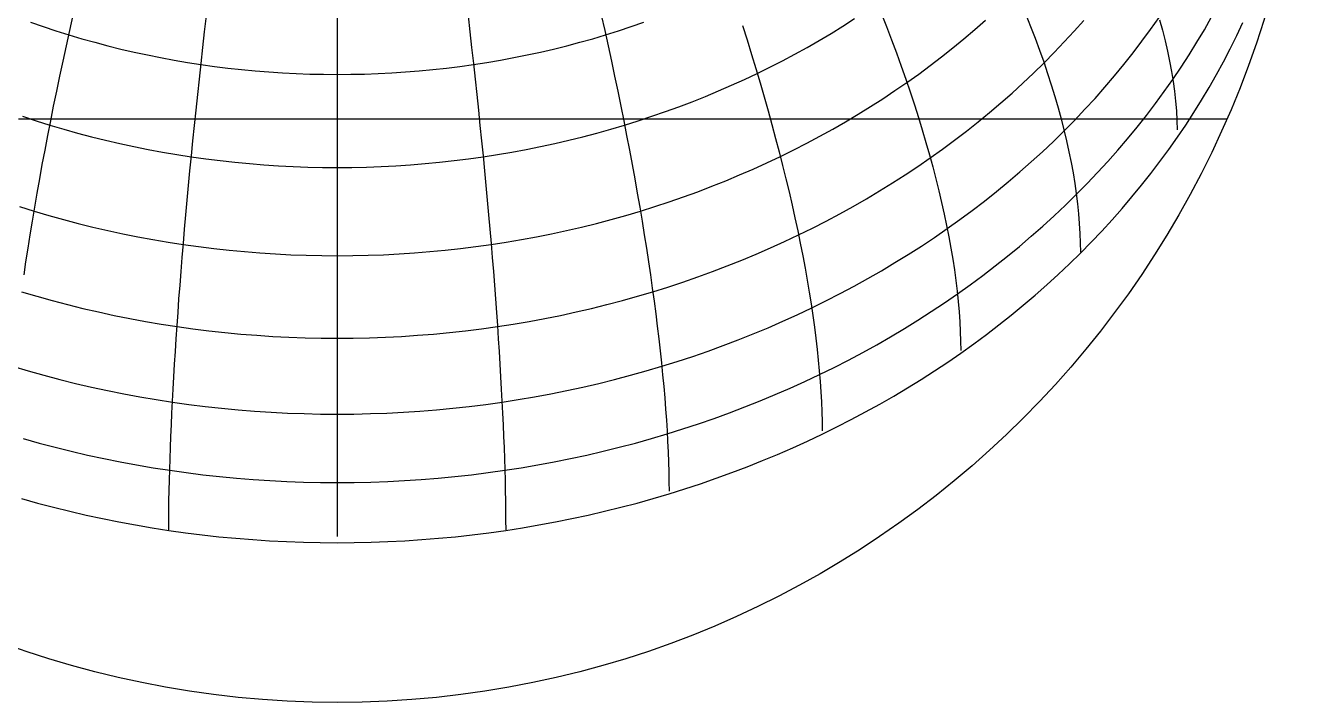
# Model space of a CAD drawing. Header units: millimetres. Extents: x -85 to 85, y -85 to 85.
# Drawn here: x -27.3 to 85, y -85 to -25.7 of the extents above; entities that cross this region are included whole.
import ezdxf

# ---------------------------------------------------------------- set-up
doc = ezdxf.new("R2010")
doc.units = ezdxf.units.MM
for name, color, linetype in [('CUT_OUTER', 1, 'Continuous'), ('ENGRAVE', 7, 'Continuous'), ('ENGRAVE_FINE', 8, 'Continuous')]:
    doc.layers.add(name, color=color, linetype=linetype)

msp = doc.modelspace()

# ---------------------------------------------------------------- linework, layer by layer
at = {"layer": 'CUT_OUTER'}
msp.add_circle((0, 0), 85, dxfattribs=at)
at = {"layer": 'ENGRAVE'}
msp.add_lwpolyline([(-27.6733, -67.1474), (-26.2664, -67.5407), (-24.8516, -67.9134), (-23.4292, -68.2654), (-21.9996, -68.5966), (-20.5634, -68.907), (-19.1208, -69.1963), (-17.6725, -69.4646), (-16.2188, -69.7117), (-14.7601, -69.9376), (-13.2969, -70.1421), (-11.8297, -70.3253), (-10.3589, -70.4871), (-8.8849, -70.6274), (-7.4082, -70.7462), (-5.9293, -70.8435), (-4.4486, -70.9191), (-2.9665, -70.9732), (-1.4835, -71.0056), (0, -71.0165), (1.4835, -71.0056), (2.9665, -70.9732), (4.4486, -70.9191), (5.9293, -70.8435), (7.4082, -70.7462), (8.8849, -70.6274), (10.3589, -70.4871), (11.8297, -70.3253), (13.2969, -70.1421), (14.7601, -69.9376), (16.2188, -69.7117), (17.6725, -69.4646), (19.1208, -69.1963), (20.5634, -68.907), (21.9996, -68.5966), (23.4292, -68.2654), (24.8516, -67.9134), (26.2664, -67.5407), (27.6733, -67.1474), (29.0717, -66.7336), (30.4613, -66.2996), (31.8416, -65.8453), (33.2121, -65.371), (34.5726, -64.8768), (35.9226, -64.3628), (37.2615, -63.8292), (38.5892, -63.2761), (39.9051, -62.7038), (41.2088, -62.1124), (42.5, -61.5021), (43.7782, -60.873), (45.0431, -60.2254), (46.2943, -59.5594), (47.5314, -58.8753), (48.754, -58.1733), (49.9617, -57.4535), (51.1543, -56.7163), (52.3312, -55.9617), (53.4922, -55.1902), (54.6369, -54.4018), (55.765, -53.5968), (56.8761, -52.7755), (57.9699, -51.9382), (59.046, -51.085), (60.1041, -50.2162), (61.1439, -49.3322), (62.1651, -48.4331), (63.1673, -47.5193), (64.1503, -46.591), (65.1138, -45.6485), (66.0574, -44.6921), (66.9809, -43.7221), (67.884, -42.7388), (68.7664, -41.7424), (69.6279, -40.7334), (70.4682, -39.7119), (71.287, -38.6783), (72.0841, -37.633), (72.8592, -36.5762), (73.6122, -35.5082), (74.3427, -34.4295), (75.0505, -33.3402), (75.7356, -32.2408), (76.3975, -31.1316), (77.0362, -30.0129), (77.6514, -28.885), (78.2429, -27.7483), (78.8106, -26.6032), (79.3543, -25.45)], dxfattribs=at)
at = {"layer": 'ENGRAVE_FINE'}
for points in [[(47.6661, -24.6316), (48.1249, -25.8031), (48.5691, -26.9667), (48.9984, -28.1221), (49.4128, -29.2689), (49.8122, -30.4068), (50.1964, -31.5355), (50.5653, -32.6545), (50.9188, -33.7636), (51.2568, -34.8624), (51.5792, -35.9506), (51.8858, -37.0279), (52.1767, -38.0938), (52.4517, -39.1482), (52.7107, -40.1906), (52.9536, -41.2208), (53.1804, -42.2385), (53.391, -43.2432), (53.5854, -44.2348), (53.7634, -45.213), (53.925, -46.1773), (54.0702, -47.1276), (54.199, -48.0635), (54.3112, -48.9848), (54.4069, -49.8912), (54.486, -50.7824), (54.5486, -51.6581), (54.5945, -52.518), (54.6237, -53.362), (54.6364, -54.1897)], [(-28.4364, -55.5642), (-27.0686, -55.9689), (-25.6925, -56.3536), (-24.3085, -56.7181), (-22.9172, -57.0624), (-21.5189, -57.3864), (-20.114, -57.69), (-18.703, -57.973), (-17.2863, -58.2354), (-15.8643, -58.4771), (-14.4376, -58.6981), (-13.0064, -58.8982), (-11.5712, -59.0774), (-10.1325, -59.2356), (-8.6908, -59.3729), (-7.2464, -59.4891), (-5.7997, -59.5842), (-4.3513, -59.6582), (-2.9016, -59.7111), (-1.451, -59.7428), (0, -59.7534), (1.451, -59.7428), (2.9016, -59.7111), (4.3513, -59.6582), (5.7997, -59.5842), (7.2464, -59.4891), (8.6908, -59.3729), (10.1325, -59.2356), (11.5712, -59.0774), (13.0064, -58.8982), (14.4376, -58.6981), (15.8643, -58.4771), (17.2863, -58.2354), (18.703, -57.973), (20.114, -57.69), (21.5189, -57.3864), (22.9172, -57.0624), (24.3085, -56.7181), (25.6925, -56.3536), (27.0686, -55.9689), (28.4364, -55.5642), (29.7956, -55.1396), (31.1457, -54.6952), (32.4864, -54.2313), (33.8171, -53.7479), (35.1376, -53.2451), (36.4473, -52.7232), (37.7459, -52.1822), (39.0331, -51.6224), (40.3083, -51.0439), (41.5713, -50.4469), (42.8216, -49.8316), (44.0588, -49.1981), (45.2827, -48.5467), (46.4927, -47.8776), (47.6886, -47.1909), (48.87, -46.4868), (50.0364, -45.7657), (51.1877, -45.0276), (52.3233, -44.2729), (53.443, -43.5018), (54.5464, -42.7144), (55.6332, -41.9111), (56.7031, -41.092), (57.7557, -40.2574), (58.7907, -39.4077), (59.8077, -38.543), (60.8066, -37.6635), (61.787, -36.7697), (62.7485, -35.8617), (63.6909, -34.9398), (64.6139, -34.0043), (65.5172, -33.0555), (66.4006, -32.0936), (67.2637, -31.1191), (68.1064, -30.1321), (68.9283, -29.1329), (69.7292, -28.1219), (70.5089, -27.0994), (71.2671, -26.0657), (72.0036, -25.0211)], [(-27.8278, -41.5697), (-26.5583, -41.9663), (-25.2808, -42.3442), (-23.9956, -42.7035), (-22.7031, -43.044), (-21.4036, -43.3656), (-20.0977, -43.6682), (-18.7856, -43.9517), (-17.4678, -44.216), (-16.1446, -44.4611), (-14.8166, -44.6868), (-13.484, -44.8932), (-12.1473, -45.0801), (-10.807, -45.2474), (-9.4633, -45.3952), (-8.1168, -45.5234), (-6.7678, -45.6319), (-5.4167, -45.7208), (-4.064, -45.7899), (-2.71, -45.8393), (-1.3552, -45.8689), (0, -45.8788), (1.3552, -45.8689), (2.71, -45.8393), (4.064, -45.7899), (5.4167, -45.7208), (6.7678, -45.6319), (8.1168, -45.5234), (9.4633, -45.3952), (10.807, -45.2474), (12.1473, -45.0801), (13.484, -44.8932), (14.8166, -44.6868), (16.1446, -44.4611), (17.4678, -44.216), (18.7856, -43.9517), (20.0977, -43.6682), (21.4036, -43.3656), (22.7031, -43.044), (23.9956, -42.7035), (25.2808, -42.3442), (26.5583, -41.9663), (27.8278, -41.5697), (29.0887, -41.1547), (30.3408, -40.7214), (31.5837, -40.2699), (32.8169, -39.8004), (34.0401, -39.3129), (35.253, -38.8077), (36.4551, -38.2848), (37.6461, -37.7445), (38.8257, -37.187), (39.9934, -36.6123), (41.149, -36.0207), (42.292, -35.4123), (43.4221, -34.7873), (44.539, -34.146), (45.6423, -33.4884), (46.7318, -32.8149), (47.807, -32.1256), (48.8676, -31.4208), (49.9133, -30.7005), (50.9439, -29.9652), (51.9589, -29.2149), (52.9581, -28.4499), (53.9412, -27.6705), (54.9078, -26.8768), (55.8577, -26.0692), (56.7906, -25.2479)], [(-27.6488, -49.0338), (-26.3189, -49.4273), (-24.9809, -49.8013), (-23.6353, -50.1558), (-22.2825, -50.4906), (-20.9229, -50.8056), (-19.5569, -51.1008), (-18.185, -51.376), (-16.8075, -51.6311), (-15.425, -51.8661), (-14.0377, -52.0809), (-12.6461, -52.2755), (-11.2507, -52.4497), (-9.8519, -52.6036), (-8.4501, -52.737), (-7.0457, -52.85), (-5.6391, -52.9425), (-4.2308, -53.0145), (-2.8213, -53.0659), (-1.4108, -53.0967), (0, -53.107), (1.4108, -53.0967), (2.8213, -53.0659), (4.2308, -53.0145), (5.6391, -52.9425), (7.0457, -52.85), (8.4501, -52.737), (9.8519, -52.6036), (11.2507, -52.4497), (12.6461, -52.2755), (14.0377, -52.0809), (15.425, -51.8661), (16.8075, -51.6311), (18.185, -51.376), (19.5569, -51.1008), (20.9229, -50.8056), (22.2825, -50.4906), (23.6353, -50.1558), (24.9809, -49.8013), (26.3189, -49.4273), (27.6488, -49.0338), (28.9704, -48.621), (30.2831, -48.189), (31.5866, -47.7379), (32.8805, -47.2678), (34.1644, -46.779), (35.4378, -46.2715), (36.7005, -45.7455), (37.952, -45.2012), (39.1919, -44.6388), (40.4199, -44.0583), (41.6356, -43.46), (42.8386, -42.8441), (44.0285, -42.2107), (45.205, -41.5601), (46.3678, -40.8924), (47.5164, -40.2079), (48.6506, -39.5067), (49.77, -38.7891), (50.8741, -38.0553), (51.9628, -37.3055), (53.0357, -36.5399), (54.0924, -35.7589), (55.1326, -34.9625), (56.156, -34.151), (57.1624, -33.3248), (58.1513, -32.484), (59.1225, -31.629), (60.0757, -30.7599), (61.0106, -29.877), (61.9269, -28.9807), (62.8243, -28.0711), (63.7026, -27.1485), (64.5615, -26.2133), (65.4008, -25.2658)], [(-27.5756, -33.6696), (-26.3802, -34.063), (-25.1768, -34.4389), (-23.9658, -34.7972), (-22.7474, -35.1378), (-21.5221, -35.4606), (-20.2903, -35.7654), (-19.0522, -36.0523), (-17.8084, -36.3211), (-16.5591, -36.5716), (-15.3048, -36.804), (-14.0459, -37.018), (-12.7826, -37.2136), (-11.5155, -37.3907), (-10.2448, -37.5494), (-8.9711, -37.6895), (-7.6946, -37.811), (-6.4157, -37.9139), (-5.1349, -37.9981), (-3.8526, -38.0636), (-2.569, -38.1105), (-1.2847, -38.1386), (0, -38.1479), (1.2847, -38.1386), (2.569, -38.1105), (3.8526, -38.0636), (5.1349, -37.9981), (6.4157, -37.9139), (7.6946, -37.811), (8.9711, -37.6895), (10.2448, -37.5494), (11.5155, -37.3907), (12.7826, -37.2136), (14.0459, -37.018), (15.3048, -36.804), (16.5591, -36.5716), (17.8084, -36.3211), (19.0522, -36.0523), (20.2903, -35.7654), (21.5221, -35.4606), (22.7474, -35.1378), (23.9658, -34.7972), (25.1768, -34.4389), (26.3802, -34.063), (27.5756, -33.6696), (28.7626, -33.2588), (29.9408, -32.8308), (31.1098, -32.3857), (32.2694, -31.9236), (33.4192, -31.4446), (34.5588, -30.949), (35.6879, -30.4368), (36.8061, -29.9082), (37.9131, -29.3634), (39.0085, -28.8026), (40.0921, -28.2258), (41.1634, -27.6334), (42.2222, -27.0254), (43.2681, -26.4021), (44.3009, -25.7636), (45.3202, -25.1102)], [(-27.5217, -61.8972), (-26.1226, -62.2883), (-24.7155, -62.659), (-23.3008, -63.0091), (-21.8791, -63.3385), (-20.4507, -63.6471), (-19.0161, -63.9349), (-17.5757, -64.2017), (-16.1299, -64.4475), (-14.6792, -64.6721), (-13.2241, -64.8755), (-11.7649, -65.0577), (-10.3021, -65.2186), (-8.8362, -65.3582), (-7.3677, -65.4763), (-5.8968, -65.573), (-4.4242, -65.6483), (-2.9502, -65.7021), (-1.4753, -65.7343), (0, -65.7451), (1.4753, -65.7343), (2.9502, -65.7021), (4.4242, -65.6483), (5.8968, -65.573), (7.3677, -65.4763), (8.8362, -65.3582), (10.3021, -65.2186), (11.7649, -65.0577), (13.2241, -64.8755), (14.6792, -64.6721), (16.1299, -64.4475), (17.5757, -64.2017), (19.0161, -63.9349), (20.4507, -63.6471), (21.8791, -63.3385), (23.3008, -63.0091), (24.7155, -62.659), (26.1226, -62.2883), (27.5217, -61.8972), (28.9125, -61.4857), (30.2944, -61.054), (31.6671, -60.6023), (33.0302, -60.1305), (34.3832, -59.639), (35.7258, -59.1278), (37.0574, -58.5972), (38.3778, -58.0472), (39.6865, -57.478), (40.9831, -56.8898), (42.2672, -56.2828), (43.5384, -55.6572), (44.7964, -55.0131), (46.0407, -54.3508), (47.271, -53.6704), (48.4869, -52.9723), (49.6881, -52.2564), (50.874, -51.5232), (52.0445, -50.7728), (53.1992, -50.0055), (54.3376, -49.2214), (55.4595, -48.4209), (56.5645, -47.6041), (57.6523, -46.7713), (58.7225, -45.9228), (59.7748, -45.0588), (60.8089, -44.1796), (61.8245, -43.2854), (62.8213, -42.3766), (63.7989, -41.4534), (64.7571, -40.5161), (65.6955, -39.5649), (66.614, -38.6002), (67.5121, -37.6223), (68.3897, -36.6314), (69.2465, -35.6279), (70.0822, -34.612), (70.8965, -33.5841), (71.6892, -32.5445), (72.4601, -31.4935), (73.2089, -30.4314), (73.9354, -29.3585), (74.6394, -28.2752), (75.3207, -27.1818), (75.979, -26.0787), (76.6141, -24.9661)], [(-27.4409, -47.5662), (-27.2692, -46.405), (-27.0892, -45.2296), (-26.9009, -44.0404), (-26.7044, -42.8377), (-26.4998, -41.6221), (-26.2871, -40.3937), (-26.0664, -39.1531), (-25.8378, -37.9005), (-25.6013, -36.6364), (-25.357, -35.3612), (-25.105, -34.0751), (-24.8453, -32.7787), (-24.5781, -31.4723), (-24.3034, -30.1563), (-24.0212, -28.8311), (-23.7318, -27.4971), (-23.4351, -26.1548), (-23.1313, -24.8045)], [(-26.8692, -25.4318), (-25.7604, -25.8156), (-24.6437, -26.1831), (-23.5195, -26.5342), (-22.3882, -26.8689), (-21.25, -27.1871), (-20.1054, -27.4887), (-18.9546, -27.7734), (-17.7981, -28.0414), (-16.6361, -28.2925), (-15.4691, -28.5266), (-14.2973, -28.7436), (-13.1213, -28.9435), (-11.9412, -29.1262), (-10.7574, -29.2917), (-9.5704, -29.44), (-8.3805, -29.5708), (-7.1881, -29.6844), (-5.9934, -29.7805), (-4.7969, -29.8591), (-3.599, -29.9204), (-2.3999, -29.9641), (-1.2001, -29.9903), (0, -29.9991), (1.2001, -29.9903), (2.3999, -29.9641), (3.599, -29.9204), (4.7969, -29.8591), (5.9934, -29.7805), (7.1881, -29.6844), (8.3805, -29.5708), (9.5704, -29.44), (10.7574, -29.2917), (11.9412, -29.1262), (13.1213, -28.9435), (14.2973, -28.7436), (15.4691, -28.5266), (16.6361, -28.2925), (17.7981, -28.0414), (18.9546, -27.7734), (20.1054, -27.4887), (21.25, -27.1871), (22.3882, -26.8689), (23.5195, -26.5342), (24.6437, -26.1831), (25.7604, -25.8156), (26.8692, -25.4318)], [(-14.7601, -69.882), (-14.7575, -69.0547), (-14.7505, -68.2064), (-14.7389, -67.3373), (-14.7229, -66.4477), (-14.7024, -65.5379), (-14.6774, -64.6081), (-14.6479, -63.6586), (-14.614, -62.6898), (-14.5756, -61.7018), (-14.5328, -60.6951), (-14.4856, -59.6698), (-14.4339, -58.6264), (-14.3778, -57.5651), (-14.3174, -56.4863), (-14.2526, -55.3903), (-14.1835, -54.2774), (-14.11, -53.148), (-14.0323, -52.0024), (-13.9502, -50.8409), (-13.8639, -49.664), (-13.7734, -48.4719), (-13.6787, -47.2651), (-13.5799, -46.0438), (-13.4769, -44.8086), (-13.3698, -43.5597), (-13.2586, -42.2975), (-13.1434, -41.0224), (-13.0241, -39.7349), (-12.901, -38.4352), (-12.7738, -37.1239), (-12.6428, -35.8012), (-12.508, -34.4676), (-12.3693, -33.1235), (-12.2268, -31.7694), (-12.0807, -30.4055), (-11.9308, -29.0324), (-11.7774, -27.6505), (-11.6203, -26.2601), (-11.4597, -24.8617)], [(0, -24.8516), (0, -26.2664), (0, -27.6733), (0, -29.0717), (0, -30.4613), (0, -31.8416), (0, -33.2121), (0, -34.5726), (0, -35.9226), (0, -37.2615), (0, -38.5892), (0, -39.9051), (0, -41.2088), (0, -42.5), (0, -43.7782), (0, -45.0431), (0, -46.2943), (0, -47.5314), (0, -48.754), (0, -49.9617), (0, -51.1543), (0, -52.3312), (0, -53.4922), (0, -54.6369), (0, -55.765), (0, -56.8761), (0, -57.9699), (0, -59.046), (0, -60.1041), (0, -61.1439), (0, -62.1651), (0, -63.1673), (0, -64.1503), (0, -65.1138), (0, -66.0574), (0, -66.9809), (0, -67.884), (0, -68.7664), (0, -69.6279), (0, -70.4682)], [(11.4597, -24.8617), (11.6203, -26.2601), (11.7774, -27.6505), (11.9308, -29.0324), (12.0807, -30.4055), (12.2268, -31.7694), (12.3693, -33.1235), (12.508, -34.4676), (12.6428, -35.8012), (12.7738, -37.1239), (12.901, -38.4352), (13.0241, -39.7349), (13.1434, -41.0224), (13.2586, -42.2975), (13.3698, -43.5597), (13.4769, -44.8086), (13.5799, -46.0438), (13.6787, -47.2651), (13.7734, -48.4719), (13.8639, -49.664), (13.9502, -50.8409), (14.0323, -52.0024), (14.11, -53.148), (14.1835, -54.2774), (14.2526, -55.3903), (14.3174, -56.4863), (14.3778, -57.5651), (14.4339, -58.6264), (14.4856, -59.6698), (14.5328, -60.6951), (14.5756, -61.7018), (14.614, -62.6898), (14.6479, -63.6586), (14.6774, -64.6081), (14.7024, -65.5379), (14.7229, -66.4477), (14.7389, -67.3373), (14.7505, -68.2064), (14.7575, -69.0547), (14.7601, -69.882)], [(23.1313, -24.8045), (23.4351, -26.1548), (23.7318, -27.4971), (24.0212, -28.8311), (24.3034, -30.1563), (24.5781, -31.4723), (24.8453, -32.7787), (25.105, -34.0751), (25.357, -35.3612), (25.6013, -36.6364), (25.8378, -37.9005), (26.0664, -39.1531), (26.2871, -40.3937), (26.4998, -41.6221), (26.7044, -42.8377), (26.9009, -44.0404), (27.0892, -45.2296), (27.2692, -46.405), (27.4409, -47.5662), (27.6043, -48.713), (27.7592, -49.845), (27.9057, -50.9618), (28.0437, -52.063), (28.1732, -53.1484), (28.2941, -54.2176), (28.4063, -55.2703), (28.5099, -56.3061), (28.6049, -57.3248), (28.6911, -58.3261), (28.7685, -59.3095), (28.8372, -60.2749), (28.8971, -61.222), (28.9483, -62.1504), (28.9906, -63.0598), (29.024, -63.9501), (29.0487, -64.8209), (29.0644, -65.6719), (29.0714, -66.5029)], [(35.5078, -25.7162), (35.91, -26.9832), (36.3012, -28.242), (36.6814, -29.4921), (37.0504, -30.7333), (37.4082, -31.9651), (37.7545, -33.1872), (38.0894, -34.3991), (38.4126, -35.6006), (38.7241, -36.7913), (39.0239, -37.9707), (39.3117, -39.1386), (39.5876, -40.2945), (39.8514, -41.4382), (40.1031, -42.5692), (40.3426, -43.6873), (40.5697, -44.7921), (40.7846, -45.8832), (40.9869, -46.9604), (41.1769, -48.0232), (41.3542, -49.0715), (41.519, -50.1047), (41.6711, -51.1227), (41.8105, -52.1252), (41.9372, -53.1118), (42.0512, -54.0821), (42.1523, -55.036), (42.2405, -55.9732), (42.3159, -56.8933), (42.3784, -57.796), (42.428, -58.6812), (42.4647, -59.5485), (42.4885, -60.3976), (42.4993, -61.2284)], [(60.3371, -24.7399), (60.7551, -25.791), (61.1546, -26.8343), (61.5355, -27.8693), (61.8977, -28.8959), (62.241, -29.9137), (62.5653, -30.9224), (62.8706, -31.9217), (63.1568, -32.9112), (63.4237, -33.8907), (63.6712, -34.8599), (63.8994, -35.8185), (64.1081, -36.7661), (64.2973, -37.7026), (64.4669, -38.6276), (64.6169, -39.5408), (64.7472, -40.4419), (64.8577, -41.3308), (64.9485, -42.207), (65.0195, -43.0704), (65.0708, -43.9207), (65.1021, -44.7576), (65.1137, -45.5809)], [(72.0575, -25.2096), (72.3092, -26.1304), (72.5388, -27.0433), (72.7464, -27.9479), (72.9317, -28.844), (73.0949, -29.7313), (73.2358, -30.6095), (73.3544, -31.4785), (73.4506, -32.3378), (73.5245, -33.1873), (73.576, -34.0267), (73.6051, -34.8557)], [(-27.9348, -33.8937), (-26.6605, -33.8937), (-25.3781, -33.8937), (-24.0879, -33.8937), (-22.7904, -33.8937), (-21.486, -33.8937), (-20.175, -33.8937), (-18.8578, -33.8937), (-17.535, -33.8937), (-16.2067, -33.8937), (-14.8736, -33.8937), (-13.5359, -33.8937), (-12.1941, -33.8937), (-10.8486, -33.8937), (-9.4997, -33.8937), (-8.148, -33.8937), (-6.7938, -33.8937), (-5.4375, -33.8937), (-4.0796, -33.8937), (-2.7204, -33.8937), (-1.3604, -33.8937), (0, -33.8937), (1.3604, -33.8937), (2.7204, -33.8937), (4.0796, -33.8937), (5.4375, -33.8937), (6.7938, -33.8937), (8.148, -33.8937), (9.4997, -33.8937), (10.8486, -33.8937), (12.1941, -33.8937), (13.5359, -33.8937), (14.8736, -33.8937), (16.2067, -33.8937), (17.535, -33.8937), (18.8578, -33.8937), (20.175, -33.8937), (21.486, -33.8937), (22.7904, -33.8937), (24.0879, -33.8937), (25.3781, -33.8937), (26.6605, -33.8937), (27.9348, -33.8937), (29.2006, -33.8937), (30.4575, -33.8937), (31.7052, -33.8937), (32.9431, -33.8937), (34.1711, -33.8937), (35.3886, -33.8937), (36.5954, -33.8937), (37.791, -33.8937), (38.9751, -33.8937), (40.1473, -33.8937), (41.3073, -33.8937), (42.4547, -33.8937), (43.5891, -33.8937), (44.7103, -33.8937), (45.8179, -33.8937), (46.9115, -33.8937), (47.9909, -33.8937), (49.0556, -33.8937), (50.1054, -33.8937), (51.1399, -33.8937), (52.1588, -33.8937), (53.1618, -33.8937), (54.1487, -33.8937), (55.119, -33.8937), (56.0726, -33.8937), (57.0091, -33.8937), (57.9282, -33.8937), (58.8297, -33.8937), (59.7132, -33.8937), (60.5786, -33.8937), (61.4255, -33.8937), (62.2537, -33.8937), (63.063, -33.8937), (63.853, -33.8937), (64.6236, -33.8937), (65.3745, -33.8937), (66.1054, -33.8937), (66.8163, -33.8937), (67.5068, -33.8937), (68.1767, -33.8937), (68.8259, -33.8937), (69.4541, -33.8937), (70.0611, -33.8937), (70.6468, -33.8937), (71.211, -33.8937), (71.7535, -33.8937), (72.2741, -33.8937), (72.7727, -33.8937), (73.2491, -33.8937), (73.7033, -33.8937), (74.135, -33.8937), (74.5441, -33.8937), (74.9305, -33.8937), (75.294, -33.8937), (75.6347, -33.8937), (75.9523, -33.8937), (76.2467, -33.8937), (76.5179, -33.8937), (76.7659, -33.8937), (76.9904, -33.8937), (77.1915, -33.8937), (77.3691, -33.8937), (77.5231, -33.8937), (77.6535, -33.8937), (77.7602, -33.8937), (77.8433, -33.8937), (77.9026, -33.8937), (77.9382, -33.8937), (77.9501, -33.8937)]]:
    msp.add_lwpolyline(points, dxfattribs=at)

doc.saveas('drawing.dxf')
